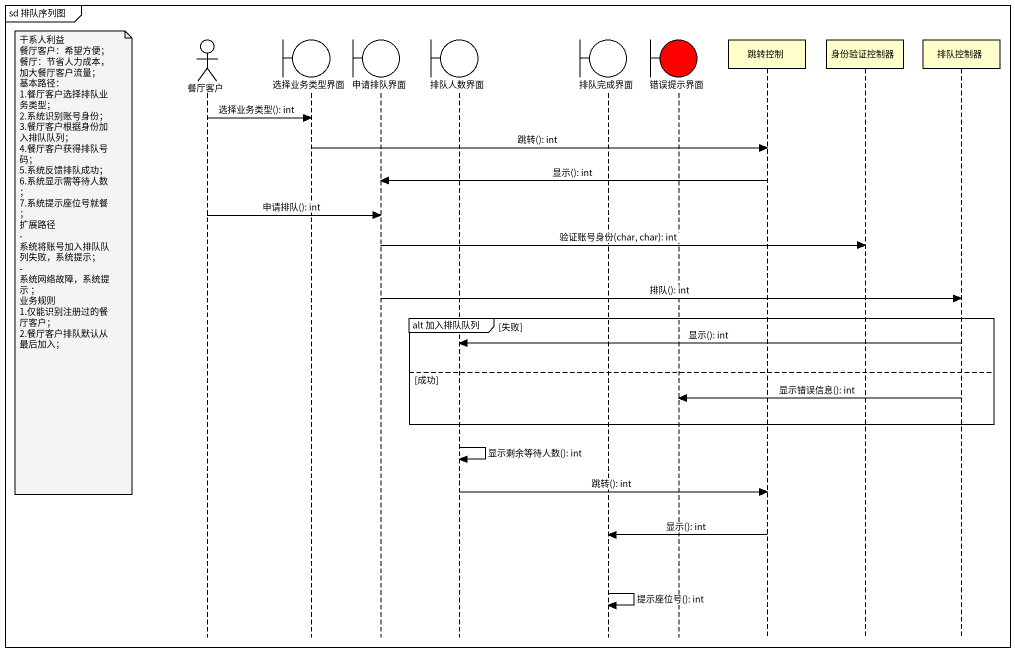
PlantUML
@startuml
mainframe sd 排队序列图
hide footbox
actor 餐厅客户
boundary 选择业务类型界面
boundary 申请排队界面
boundary 排队人数界面
boundary 排队完成界面
boundary 错误提示界面 #FF0000
participant 跳转控制
participant 身份验证控制器
participant 排队控制器

餐厅客户 -> 选择业务类型界面 : 选择业务类型(): int
选择业务类型界面 -> 跳转控制 : 跳转(): int
跳转控制 -> 申请排队界面 : 显示(): int
餐厅客户 -> 申请排队界面 : 申请排队(): int
申请排队界面 -> 身份验证控制器 : 验证账号身份(char, char): int
note left of 餐厅客户
  干系人利益
  餐厅客户：希望方便；
  餐厅：节省人力成本，加大餐厅客户流量；
  基本路径：
  1.餐厅客户选择排队业务类型；
  2.系统识别账号身份；
  3.餐厅客户根据身份加入排队队列；
  4.餐厅客户获得排队号码；
  5.系统反馈排队成功；
  6.系统显示需等待人数；
  7.系统提示座位号就餐；
  扩展路径
  - 系统将账号加入排队队列失败，系统提示；
  - 系统网络故障，系统提示 ；
  业务规则
  1.仅能识别注册过的餐厅客户；
  2.餐厅客户排队默认从最后加入；
end note
申请排队界面 -> 排队控制器 : 排队(): int
group alt 加入排队队列 [失败]
  排队控制器 -> 排队人数界面 : 显示(): int
else 成功
  排队控制器 -> 错误提示界面 : 显示错误信息(): int
end
排队人数界面 -> 排队人数界面 : 显示剩余等待人数(): int
排队人数界面 -> 跳转控制 : 跳转(): int
跳转控制 -> 排队完成界面 : 显示(): int
排队完成界面 -> 排队完成界面 : 提示座位号(): int
@enduml
